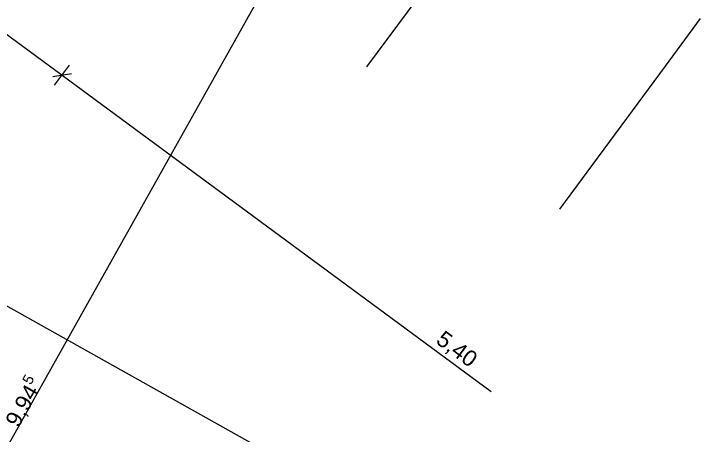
# Model space of a CAD drawing. Header units: metres. Extents: x -27.1 to 50.1, y 105.7 to 163.4.
# Drawn here: x 13.254 to 17.116, y 147.161 to 149.534 of the extents above; entities that cross this region are included whole.
import ezdxf

# ---------------------------------------------------------------- set-up
doc = ezdxf.new("R2010")
doc.units = ezdxf.units.M
doc.header["$MEASUREMENT"] = 0
doc.linetypes.add('Achse', pattern=[0.0023, 0.0015, -0.0008])
doc.linetypes.add('Strichpunktlinie', pattern=[0.006703, 0.003528, -0.001764, 0, -0.001411])
for name, color, linetype in [('00  Raster', 7, 'Continuous'), ('00  Raster Ausbau', 7, 'Continuous'), ('40  Bemaßung 1_50 Achse', 7, 'Continuous'), ('Neubau_40  Bemaßung 1_50 Achse', 7, 'Continuous')]:
    doc.layers.add(name, color=color, linetype=linetype)
doc.styles.add('ERSTELLTER_STIL_1', font='arial.ttf')

msp = doc.modelspace()

# ---------------------------------------------------------------- linework, layer by layer
at = {"layer": '00  Raster', "color": 7, "linetype": 'Strichpunktlinie', "lineweight": 13, "ltscale": 1000}
msp.add_line((15.4939, 146.6115), (-4.1154, 157.5987), dxfattribs=at)
at = {"layer": '00  Raster Ausbau', "color": 9, "linetype": 'Achse', "lineweight": 18, "ltscale": 1000}
for p, q in [((15.8318, 150.0398), (15.2383, 149.235)), ((17.1163, 149.5071), (16.9183, 149.2386)), ((16.9183, 149.2386), (16.3248, 148.4338))]:
    msp.add_line(p, q, dxfattribs=at)
at = {"layer": '40  Bemaßung 1_50 Achse', "color": 7, "linetype": 'Continuous', "lineweight": 13, "ltscale": 1000}
for p, q in [((12.0401, 150.2827), (13.5256, 149.1872)), ((13.4839, 149.1306), (13.5673, 149.2438)), ((13.578, 149.1951), (13.4732, 149.1793)), ((13.5256, 149.1872), (15.9396, 147.407))]:
    msp.add_line(p, q, dxfattribs=at)
at = {"layer": 'Neubau_40  Bemaßung 1_50 Achse', "color": 7, "linetype": 'Continuous', "lineweight": 13, "ltscale": 1000}
msp.add_line((10.9153, 142.987), (15.7769, 151.6636), dxfattribs=at)

# ---------------------------------------------------------------- texts
at = {"layer": '40  Bemaßung 1_50 Achse', "color": 7, "linetype": 'Continuous', "lineweight": 13, "insert": (15.613, 147.6702), "char_height": 0.09, "width": 0.239452, "attachment_point": 7, "rotation": 323.5933, "style": 'ERSTELLTER_STIL_1'}
msp.add_mtext('\\A1;{\\pql;\\fArial|b0|i0|c0|p38;5,40}', dxfattribs=at)
at = {"layer": '40  Bemaßung 1_50 Achse', "color": 7, "linetype": 'Continuous', "lineweight": 13, "insert": (13.303, 147.1864), "char_height": 0.09, "attachment_point": 7, "rotation": 60.738, "style": 'ERSTELLTER_STIL_1'}
msp.add_mtext('\\A1;{\\pql;\\fArial|b0|i0|c0|p38;9,94\\fArial|b0|i0|c0|p38;\\A1{\\H.66x;\\S5^  ;}}', dxfattribs=at)

doc.saveas('drawing.dxf')
